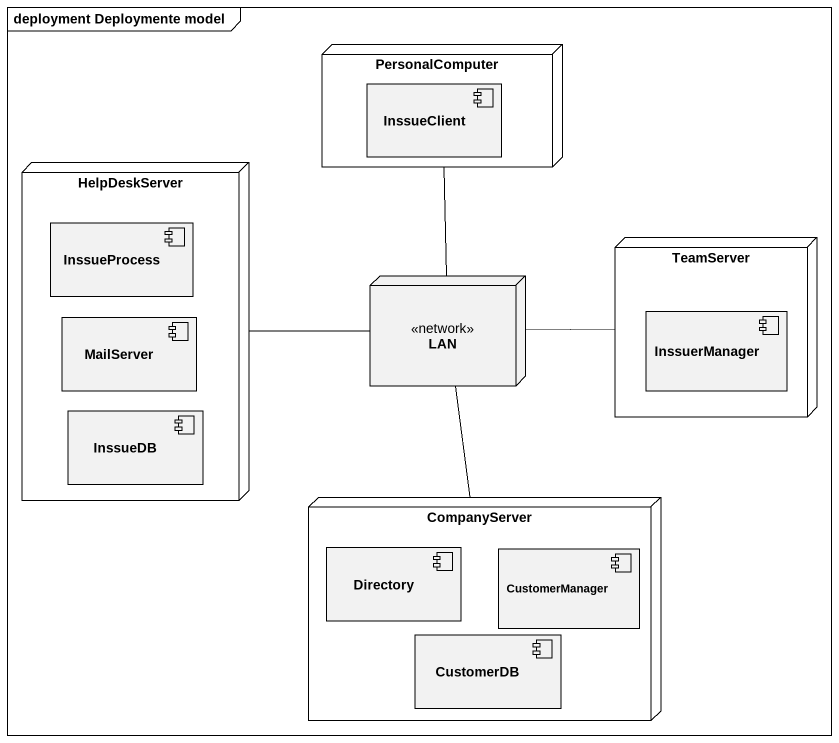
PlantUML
@startuml
mainframe deployment Deploymente model
node PersonalComputer {
  component InssueClient
}
node HelpDeskServer {
  component InssueProcess
  component MailServer
  component InssueDB
}
node TeamServer {
  component InssuerManager
}
node LAN <<network>>
node CompanyServer {
  component Directory
  component CustomerManager
  component CustomerDB
}
PersonalComputer -- LAN
LAN -left- HelpDeskServer
LAN -right- TeamServer
LAN -- CompanyServer
@enduml
